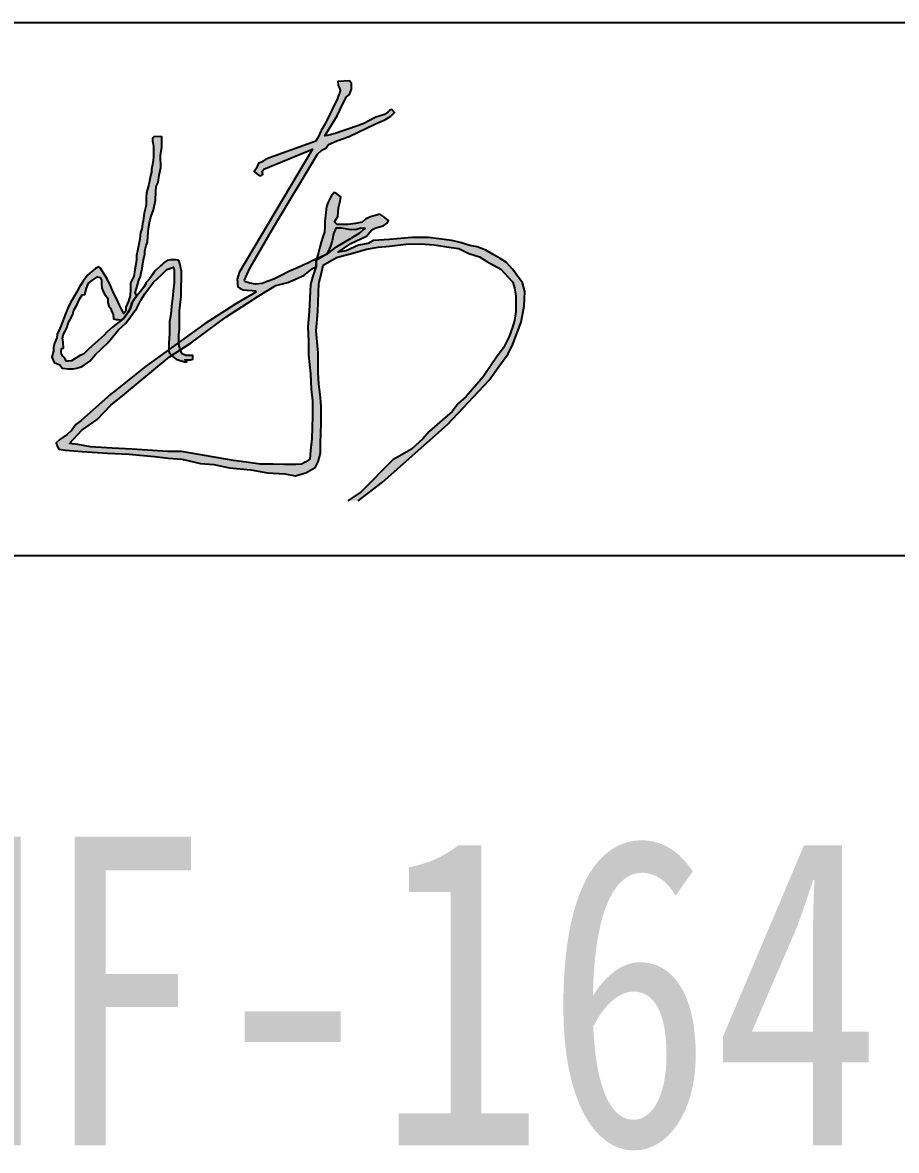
# Model space of a CAD drawing. Extents: x -266287 to 275962, y -324567 to 363765.
# Drawn here: x -76086 to -74106, y -313915 to -311359 of the extents above; entities that cross this region are included whole.
import ezdxf

# ---------------------------------------------------------------- set-up
doc = ezdxf.new("R2010")
doc.units = 0
doc.header["$LTSCALE"] = 1000
doc.linetypes.add('LENGSHUI', pattern=[22, 20, -1, 0, -1])
doc.layers.get('0').update_dxf_attribs({"linetype": 'CONTINUOUS'})
doc.layers.add('00签名', color=7, linetype='LENGSHUI')
doc.layers.add('PUB_TITLE', color=4, linetype='CONTINUOUS')
doc.styles.add('-黑体', font='simhei.ttf', dxfattribs={"width": 0.8})

msp = doc.modelspace()

# ---------------------------------------------------------------- hatches: boundary and pattern name
at = {"layer": '00签名', "linetype": 'Continuous'}
for points in [[(-75325.44689, -312442.79699), (-75270.24624, -312400.39464), (-75123.53584, -312270.12012), (-75028.78197, -312169.68468), (-75004.80276, -312135.23708), (-74986.06949, -312109.7767), (-74974.82953, -312088.06133), (-74956.09627, -312037.88849), (-74949.35103, -312001.94506), (-74947.85489, -311968.24674), (-74953.09769, -311948.77648), (-74975.91078, -311917.83728), (-74989.84758, -311902.5839), (-75003.78123, -311893.96248), (-75019.71079, -311884.67746), (-75036.30042, -311874.73019), (-75056.20609, -311867.43598), (-75072.79886, -311864.11932), (-75094.6973, -311857.48735), (-75113.27655, -311852.8462), (-75143.13976, -311848.8673), (-75166.36776, -311846.21424), (-75204.19261, -311846.21424), (-75254.6247, -311850.85675), (-75291.12314, -311852.8462), (-75303.07032, -311859.47681), (-75324.96875, -311863.45707), (-75352.8392, -311876.0574), (-75370.75839, -311879.3727), (-75342.22159, -311859.47681), (-75307.04956, -311842.89758), (-75294.44233, -311828.9714), (-75285.81434, -311824.32889), (-75269.22471, -311819.68638), (-75259.93351, -311813.71802), (-75257.28068, -311807.74966), (-75267.23508, -311799.12824), (-75276.52628, -311793.15988), (-75297.76151, -311799.12824), (-75309.04233, -311804.43436), (-75316.34076, -311811.06632), (-75331.60397, -311814.38162), (-75348.85681, -311816.37108), (-75373.41122, -311816.37108), (-75379.64412, -311810.31705), (-75372.10995, -311798.60742), (-75370.43778, -311778.53611), (-75366.25423, -311763.48126), (-75365.415, -311753.4456), (-75373.78525, -311746.75517), (-75380.4802, -311744.24625), (-75387.17514, -311752.6093), (-75393.87008, -311765.99018), (-75397.21755, -311776.02719), (-75398.89286, -311789.40807), (-75401.40111, -311808.64444), (-75401.40111, -311820.3527), (-75402.24033, -311833.73494), (-75405.5878, -311844.6069), (-75409.77136, -311856.31517), (-75412.28275, -311868.02479), (-75415.63022, -311879.73306), (-75420.64985, -311898.13313), (-75420.64985, -311910.6777), (-75424.83655, -311922.38732), (-75429.0201, -311935.7682), (-75434.04288, -311952.49565), (-75436.65485, -312013.71452), (-75439.65972, -312048.25867), (-75438.15729, -312081.3029), (-75438.15729, -312112.84315), (-75433.64999, -312154.89908), (-75432.14441, -312189.44323), (-75429.13954, -312216.47967), (-75429.13954, -312251.02381), (-75430.64198, -312302.09144), (-75433.64999, -312329.12652), (-75435.21528, -312348.72325), (-75444.1073, -312354.64945), (-75454.48289, -312359.83318), (-75467.08384, -312360.5743), (-75493.02438, -312360.5743), (-75518.22314, -312359.83318), (-75547.86948, -312359.83318), (-75579.73804, -312355.38921), (-75608.64259, -312351.68635), (-75726.46729, -312331.0099), (-75757.31118, -312331.0099), (-75791.89543, -312329.14148), (-75837.69449, -312325.40598), (-75883.49356, -312323.53756), (-75932.09633, -312320.73491), (-75961.07317, -312315.13099), (-75979.76558, -312313.26257), (-75951.7254, -312282.43896), (-75917.14429, -312258.15212), (-75886.29726, -312226.3943), (-75855.45338, -312201.17461), (-75753.33507, -312116.29036), (-75704.50914, -312084.92145), (-75625.43338, -312026.85335), (-75551.02208, -311978.20489), (-75533.49264, -311967.82519), (-75512.71946, -311954.84955), (-75485.4525, -311948.36172), (-75449.09865, -311932.14285), (-75434.16547, -311919.81586), (-75426.3767, -311914.62533), (-75420.59642, -311911.90836), (-75420.59642, -311897.54431), (-75391.27383, -311880.30692), (-75374.60248, -311867.09194), (-75341.82869, -311847.55777), (-75322.85654, -311836.06707), (-75314.8069, -311829.1713), (-75309.63325, -311825.72409), (-75319.40849, -311824.57502), (-75329.75579, -311828.02223), (-75341.25349, -311828.59745), (-75363.67683, -311825.15024), (-75376.32493, -311825.15024), (-75381.50173, -311837.79), (-75384.37458, -311853.87833), (-75388.40097, -311865.36902), (-75393.57463, -311878.00878), (-75397.59788, -311884.32934), (-75430.36852, -311898.69338), (-75439.56857, -311903.86487), (-75450.49107, -311908.46115), (-75461.99191, -311914.20649), (-75482.68966, -311923.39905), (-75501.6618, -311933.16682), (-75516.6107, -311940.63644), (-75532.13479, -311945.80658), (-75543.63249, -311950.40421), (-75558.58139, -311951.55328), (-75571.22949, -311949.25514), (-75582.72719, -311945.80658), (-75583.30239, -311942.35937), (-75571.22949, -311915.35556), (-75516.80872, -311821.69351), (-75418.29562, -311657.12505), (-75407.79116, -311648.2915), (-75398.80171, -311643.79993), (-75393.02457, -311635.45728), (-75374.40132, -311627.11463), (-75346.15054, -311616.8478), (-75286.43354, -311588.61334), (-75265.24232, -311579.6302), (-75251.75814, -311571.28755), (-75243.40989, -311562.30441), (-75249.19017, -311555.8873), (-75253.6849, -311557.16964), (-75258.17962, -311561.66257), (-75265.88352, -311567.43783), (-75285.78919, -311573.21309), (-75299.91772, -311580.91253), (-75314.68431, -311588.61334), (-75329.45405, -311593.74675), (-75349.35972, -311600.16386), (-75360.27593, -311604.01358), (-75375.68687, -311609.14836), (-75388.52984, -311612.99808), (-75396.23374, -311614.92362), (-75401.36968, -311615.56411), (-75373.1189, -311570.00386), (-75361.55834, -311544.33678), (-75352.56889, -311527.01099), (-75345.50619, -311521.87758), (-75341.01147, -311509.68521), (-75341.01147, -311496.85099), (-75345.08501, -311490.86903), (-75372.2231, -311492.76193), (-75370.96269, -311501.59141), (-75367.80695, -311507.26876), (-75366.5434, -311512.94476), (-75368.43559, -311519.88269), (-75370.96269, -311525.55868), (-75372.85488, -311531.23603), (-75400.62475, -311588.63238), (-75409.46018, -311603.1392), (-75416.40344, -311618.90661), (-75421.45136, -311627.73744), (-75535.05794, -311668.73405), (-75545.15693, -311675.04101), (-75551.46841, -311677.56353), (-75555.88455, -311688.91687), (-75561.14621, -311696.57824), (-75556.27116, -311701.00726), (-75552.28249, -311704.1077), (-75546.07788, -311706.32289), (-75541.64601, -311703.22244), (-75542.97557, -311696.13493), (-75539.87327, -311690.82066), (-75429.07039, -311645.64252), (-75595.42872, -311925.13829), (-75600.07746, -311940.52222), (-75599.08736, -311947.44791), (-75599.08736, -311952.89001), (-75598.59074, -311957.83577), (-75593.14678, -311961.29929), (-75586.2161, -311964.26647), (-75577.30837, -311965.25644), (-75565.92068, -311966.24505), (-75559.48662, -311966.74003), (-75558.00305, -311969.70857), (-75602.85602, -311996.09501), (-75675.07654, -312042.12713), (-75807.51067, -312138.27362), (-75887.33136, -312202.08843), (-75953.75903, -312261.15466), (-75966.02366, -312270.06845), (-75974.94396, -312282.32473), (-75984.97695, -312292.35223), (-76001.70173, -312303.4948), (-76010.62204, -312311.29487), (-76007.27771, -312320.20729), (-76003.93024, -312325.77858), (-75989.4371, -312328.00737), (-75951.53052, -312331.34987), (-75893.55169, -312334.69236), (-75844.4963, -312336.92115), (-75812.16256, -312340.26365), (-75787.6333, -312342.49244), (-75756.41537, -312345.83494), (-75725.19745, -312348.06236), (-75708.47267, -312352.51993), (-75682.83073, -312358.09122), (-75652.72549, -312360.31865), (-75617.04741, -312368.11872), (-75569.10471, -312372.57493), (-75531.19813, -312379.26129), (-75492.17573, -312381.48872), (-75468.76229, -312385.94629), (-75444.23303, -312379.26129), (-75423.04809, -312367.005), (-75416.35943, -312354.74872), (-75410.78346, -312334.69236), (-75410.78346, -312312.40858), (-75409.67078, -312267.83966), (-75409.67078, -312229.95709), (-75410.78346, -312207.67331), (-75415.24361, -312178.70317), (-75416.35943, -312151.96318), (-75416.35943, -312124.10811), (-75416.35943, -312107.39425), (-75420.81958, -312057.2554), (-75417.47526, -312013.80155), (-75415.24361, -311950.29135), (-75408.55495, -311926.89249), (-75405.21062, -311909.06492), (-75375.10538, -311891.23871), (-75332.73866, -311880.09614), (-75307.09671, -311872.29607), (-75280.3358, -311867.83986), (-75254.69385, -311865.61107), (-75217.89996, -311861.15486), (-75184.45353, -311860.03978), (-75153.23561, -311862.26857), (-75115.32589, -311868.95357), (-75097.48843, -311871.18236), (-75075.18767, -311882.32493), (-75050.6584, -311890.12364), (-75033.93676, -311900.1525), (-75002.71884, -311917.97871), (-74985.99406, -311935.80627), (-74974.84525, -311946.94885), (-74971.50092, -311960.31884), (-74968.15345, -311979.26013), (-74968.15345, -312000.43019), (-74968.15345, -312013.80155), (-74971.50092, -312033.85655), (-74977.07375, -312051.68412), (-74983.76241, -312070.6254), (-74996.02704, -312096.25168), (-75010.52332, -312115.19432), (-75042.74077, -312162.01923), (-75080.7825, -312206.04014), (-75098.80541, -312222.04823), (-75112.82079, -312240.05666), (-75146.85813, -312270.07116), (-75164.8779, -312286.07926), (-75178.89642, -312302.08736), (-75204.92497, -312326.0995), (-75246.97424, -312350.11029), (-75319.05646, -312422.14536), (-75348.81411, -312442.79699)], [(-75788.47252, -311616.96203), (-75791.82314, -311620.98173), (-75791.82314, -311627.01128), (-75790.48415, -311634.38164), (-75789.81151, -311640.4112), (-75789.81151, -311648.4506), (-75789.81151, -311654.48016), (-75789.81151, -311661.85052), (-75790.48415, -311672.57018), (-75792.49577, -311683.95888), (-75793.83476, -311691.99828), (-75794.50426, -311698.0292), (-75796.51588, -311706.0686), (-75797.85801, -311714.108), (-75800.53913, -311726.16711), (-75803.22025, -311736.21637), (-75805.23188, -311744.92617), (-75806.57401, -311754.30639), (-75806.57401, -311764.35564), (-75806.57401, -311773.06545), (-75808.58564, -311781.77526), (-75810.59412, -311791.15411), (-75812.60575, -311801.87377), (-75813.27838, -311807.90332), (-75814.61737, -311815.27368), (-75815.9595, -311825.99334), (-75819.31012, -311834.70179), (-75819.98276, -311841.40175), (-75820.65225, -311850.11155), (-75821.99124, -311857.48192), (-75825.90448, -311876.29401), (-75828.31214, -311887.12246), (-75828.31214, -311895.54398), (-75829.51598, -311906.37379), (-75831.92364, -311919.6078), (-75834.33445, -311934.04664), (-75841.55744, -311948.48411), (-75841.55744, -311964.12641), (-75842.76128, -311977.36042), (-75846.37277, -311990.59579), (-75852.39194, -312003.83117), (-75852.39194, -312012.25269), (-75857.20727, -312018.26864), (-75862.02574, -312008.64366), (-75866.84107, -311999.01732), (-75872.86023, -311985.7833), (-75881.28706, -311970.141), (-75886.10239, -311956.90699), (-75894.53236, -311940.06259), (-75905.36685, -311923.21819), (-75910.18218, -311914.79531), (-75913.79368, -311912.38974), (-75921.01981, -311915.99877), (-75929.44664, -311923.21819), (-75939.0773, -311931.63971), (-75948.7111, -311944.87508), (-75957.13793, -311958.11045), (-75963.15709, -311968.9389), (-75971.58392, -311983.37638), (-75977.60622, -311993.00272), (-75983.62539, -312006.23673), (-75990.84838, -312023.08113), (-75995.66371, -312037.51997), (-76001.68287, -312051.95745), (-76007.70518, -312065.19282), (-76008.90901, -312073.61434), (-76013.72434, -312085.64625), (-76016.132, -312095.27259), (-76016.132, -312103.69411), (-76019.7435, -312116.92949), (-76014.92817, -312128.9614), (-76001.68287, -312134.97735), (-75996.86754, -312142.19677), (-75983.62539, -312143.39887), (-75972.78775, -312143.39887), (-75963.15709, -312142.19677), (-75951.11877, -312138.58638), (-75934.26197, -312126.55447), (-75921.01981, -312110.91353), (-75893.32852, -312084.44415), (-75869.24873, -312055.56784), (-75852.39194, -312039.92554), (-75827.10831, -312006.23673), (-75818.68149, -311988.18887), (-75809.05083, -311973.75139), (-75789.78636, -311947.28065), (-75771.72573, -311930.43625), (-75759.68741, -311918.40434), (-75744.03445, -311913.59184), (-75742.83061, -311919.6078), (-75742.83061, -311934.04664), (-75742.83061, -311949.68757), (-75745.23828, -311967.73544), (-75746.44211, -311984.57984), (-75748.85292, -312001.42424), (-75750.05675, -312020.67557), (-75753.66825, -312036.31651), (-75753.66825, -312048.34842), (-75753.66825, -312063.98936), (-75754.87208, -312084.44415), (-75754.87208, -312097.67816), (-75754.87208, -312103.69411), (-75753.66825, -312108.50661), (-75744.03445, -312116.92949), (-75738.01528, -312121.74198), (-75727.18079, -312125.35101), (-75718.75082, -312127.75793), (-75716.34316, -312127.75793), (-75713.93549, -312127.75793), (-75718.75082, -312122.94544), (-75713.93549, -312122.94544), (-75705.50867, -312122.94544), (-75700.69334, -312121.74198), (-75700.69334, -312113.32046), (-75709.12016, -312113.32046), (-75716.34316, -312113.32046), (-75724.77313, -312109.71007), (-75729.58846, -312097.67816), (-75731.99612, -312088.05318), (-75731.99612, -312078.42819), (-75731.99612, -312066.39628), (-75730.79229, -312055.56784), (-75730.79229, -312035.11304), (-75730.79229, -312021.87767), (-75730.79229, -312012.25269), (-75727.18079, -311979.76735), (-75727.18079, -311965.32851), (-75725.97696, -311932.84317), (-75725.97696, -311922.01473), (-75729.58846, -311905.17032), (-75731.99612, -311897.95091), (-75738.01528, -311896.74744), (-75742.83061, -311896.74744), (-75751.26058, -311896.74744), (-75758.48358, -311897.95091), (-75765.70657, -311902.7634), (-75770.5219, -311907.57589), (-75774.1334, -311909.98282), (-75784.97103, -311920.81126), (-75788.58253, -311925.62375), (-75790.9902, -311929.23414), (-75798.21319, -311938.85913), (-75806.64316, -311948.48411), (-75806.64316, -311950.89104), (-75812.66232, -311959.31256), (-75818.68149, -311967.73544), (-75823.49681, -311973.75139), (-75827.10831, -311978.56389), (-75833.12747, -311985.7833), (-75837.94595, -311993.00272), (-75841.55744, -312006.23673), (-75846.37277, -312014.65961), (-75857.20727, -312029.09709), (-75865.63724, -312036.31651), (-75874.06406, -312042.33246), (-75882.49089, -312049.55188), (-75895.73619, -312060.38033), (-75901.75535, -312067.59974), (-75914.99751, -312079.63029), (-75936.66964, -312098.88162), (-75947.50727, -312109.71007), (-75957.13793, -312114.52256), (-75969.17625, -312121.74198), (-75975.19856, -312125.35101), (-75982.42155, -312126.55447), (-75987.23688, -312126.55447), (-75990.84838, -312119.33641), (-75995.66371, -312114.52256), (-75998.07138, -312109.71007), (-75999.27521, -312104.89758), (-75998.07138, -312097.67816), (-75993.25605, -312096.47606), (-75994.45988, -312083.24068), (-75995.66371, -312074.8178), (-75994.45988, -312066.39628), (-75989.64455, -312057.9734), (-75986.03305, -312050.75398), (-75982.42155, -312038.72343), (-75976.40239, -312027.89363), (-75972.78775, -312019.47211), (-75970.38009, -312011.04923), (-75963.15709, -311999.01732), (-75957.13793, -311985.7833), (-75951.11877, -311976.15696), (-75945.09646, -311974.95486), (-75941.48496, -311960.51602), (-75936.66964, -311949.68757), (-75928.24281, -311942.46816), (-75916.20134, -311935.2501), (-75910.18218, -311936.4522), (-75907.77451, -311942.46816), (-75907.77451, -311952.0945), (-75906.57068, -311960.51602), (-75902.95918, -311970.141), (-75898.14385, -311977.36042), (-75893.32852, -311983.37638), (-75893.32852, -311993.00272), (-75890.92086, -312001.42424), (-75887.30622, -312006.23673), (-75884.89855, -312012.25269), (-75881.28706, -312020.67557), (-75880.08323, -312030.30055), (-75874.06406, -312031.50402), (-75870.45257, -312031.50402), (-75862.95926, -312033.43228), (-75857.20727, -312029.09709), (-75847.38802, -312015.58839), (-75841.55744, -312006.23673), (-75840.19331, -312001.20531), (-75838.54629, -311992.9864), (-75833.12747, -311985.7833), (-75827.10831, -311978.56389), (-75831.55589, -311971.20712), (-75828.6799, -311963.60559), (-75827.85639, -311961.7562), (-75822.51615, -311943.08553), (-75818.76635, -311934.77007), (-75817.87369, -311925.85629), (-75815.22086, -311916.57942), (-75814.55765, -311909.28929), (-75812.56803, -311896.69985), (-75809.25513, -311884.10904), (-75809.01625, -311876.26138), (-75806.09625, -311863.91398), (-75803.31141, -311856.37908), (-75802.5099, -311843.42112), (-75801.29664, -311825.79616), (-75797.9806, -311807.90468), (-75794.66456, -311797.30197), (-75789.31803, -311783.33228), (-75785.22877, -311761.42382), (-75784.39269, -311742.20376), (-75783.55661, -311730.50366), (-75779.3762, -311721.3111), (-75776.86795, -311704.59861), (-75772.68754, -311687.04845), (-75773.52363, -311660.30709), (-75771.01538, -311641.08568), (-75771.01538, -311625.20813), (-75771.01538, -311617.68683)]]:
    msp.add_hatch(color=256, dxfattribs=at).paths.add_polyline_path(points)

# ---------------------------------------------------------------- linework, layer by layer
msp.add_lwpolyline([(-75325.44689, -312442.79699), (-75270.24624, -312400.39464), (-75123.53584, -312270.12012), (-75028.78197, -312169.68468), (-75004.80276, -312135.23708), (-74986.06949, -312109.7767), (-74974.82953, -312088.06133), (-74956.09627, -312037.88849), (-74949.35103, -312001.94506), (-74947.85489, -311968.24674), (-74953.09769, -311948.77648), (-74975.91078, -311917.83728), (-74989.84758, -311902.5839), (-75003.78123, -311893.96248), (-75019.71079, -311884.67746), (-75036.30042, -311874.73019), (-75056.20609, -311867.43598), (-75072.79886, -311864.11932), (-75094.6973, -311857.48735), (-75113.27655, -311852.8462), (-75143.13976, -311848.8673), (-75166.36776, -311846.21424), (-75204.19261, -311846.21424), (-75254.6247, -311850.85675), (-75291.12314, -311852.8462), (-75303.07032, -311859.47681), (-75324.96875, -311863.45707), (-75352.8392, -311876.0574), (-75370.75839, -311879.3727), (-75342.22159, -311859.47681), (-75307.04956, -311842.89758), (-75294.44233, -311828.9714), (-75285.81434, -311824.32889), (-75269.22471, -311819.68638), (-75259.93351, -311813.71802), (-75257.28068, -311807.74966), (-75267.23508, -311799.12824), (-75276.52628, -311793.15988), (-75297.76151, -311799.12824), (-75309.04233, -311804.43436), (-75316.34076, -311811.06632), (-75331.60397, -311814.38162), (-75348.85681, -311816.37108), (-75373.41122, -311816.37108), (-75379.64412, -311810.31705), (-75372.10995, -311798.60742), (-75370.43778, -311778.53611), (-75366.25423, -311763.48126), (-75365.415, -311753.4456), (-75373.78525, -311746.75517), (-75380.4802, -311744.24625), (-75387.17514, -311752.6093), (-75393.87008, -311765.99018), (-75397.21755, -311776.02719), (-75398.89286, -311789.40807), (-75401.40111, -311808.64444), (-75401.40111, -311820.3527), (-75402.24033, -311833.73494), (-75405.5878, -311844.6069), (-75409.77136, -311856.31517), (-75412.28275, -311868.02479), (-75415.63022, -311879.73306), (-75420.64985, -311898.13313), (-75420.64985, -311910.6777), (-75424.83655, -311922.38732), (-75429.0201, -311935.7682), (-75434.04288, -311952.49565), (-75436.65485, -312013.71452), (-75439.65972, -312048.25867), (-75438.15729, -312081.3029), (-75438.15729, -312112.84315), (-75433.64999, -312154.89908), (-75432.14441, -312189.44323), (-75429.13954, -312216.47967), (-75429.13954, -312251.02381), (-75430.64198, -312302.09144), (-75433.64999, -312329.12652), (-75435.21528, -312348.72325), (-75444.1073, -312354.64945), (-75454.48289, -312359.83318), (-75467.08384, -312360.5743), (-75493.02438, -312360.5743), (-75518.22314, -312359.83318), (-75547.86948, -312359.83318), (-75579.73804, -312355.38921), (-75608.64259, -312351.68635), (-75726.46729, -312331.0099), (-75757.31118, -312331.0099), (-75791.89543, -312329.14148), (-75837.69449, -312325.40598), (-75883.49356, -312323.53756), (-75932.09633, -312320.73491), (-75961.07317, -312315.13099), (-75979.76558, -312313.26257), (-75951.7254, -312282.43896), (-75917.14429, -312258.15212), (-75886.29726, -312226.3943), (-75855.45338, -312201.17461), (-75753.33507, -312116.29036), (-75704.50914, -312084.92145), (-75625.43338, -312026.85335), (-75551.02208, -311978.20489), (-75533.49264, -311967.82519), (-75512.71946, -311954.84955), (-75485.4525, -311948.36172), (-75449.09865, -311932.14285), (-75434.16547, -311919.81586), (-75426.3767, -311914.62533), (-75420.59642, -311911.90836), (-75420.59642, -311897.54431), (-75391.27383, -311880.30692), (-75374.60248, -311867.09194), (-75341.82869, -311847.55777), (-75322.85654, -311836.06707), (-75314.8069, -311829.1713), (-75309.63325, -311825.72409), (-75319.40849, -311824.57502), (-75329.75579, -311828.02223), (-75341.25349, -311828.59745), (-75363.67683, -311825.15024), (-75376.32493, -311825.15024), (-75381.50173, -311837.79), (-75384.37458, -311853.87833), (-75388.40097, -311865.36902), (-75393.57463, -311878.00878), (-75397.59788, -311884.32934), (-75430.36852, -311898.69338), (-75439.56857, -311903.86487), (-75450.49107, -311908.46115), (-75461.99191, -311914.20649), (-75482.68966, -311923.39905), (-75501.6618, -311933.16682), (-75516.6107, -311940.63644), (-75532.13479, -311945.80658), (-75543.63249, -311950.40421), (-75558.58139, -311951.55328), (-75571.22949, -311949.25514), (-75582.72719, -311945.80658), (-75583.30239, -311942.35937), (-75571.22949, -311915.35556), (-75516.80872, -311821.69351), (-75418.29562, -311657.12505), (-75407.79116, -311648.2915), (-75398.80171, -311643.79993), (-75393.02457, -311635.45728), (-75374.40132, -311627.11463), (-75346.15054, -311616.8478), (-75286.43354, -311588.61334), (-75265.24232, -311579.6302), (-75251.75814, -311571.28755), (-75243.40989, -311562.30441), (-75249.19017, -311555.8873), (-75253.6849, -311557.16964), (-75258.17962, -311561.66257), (-75265.88352, -311567.43783), (-75285.78919, -311573.21309), (-75299.91772, -311580.91253), (-75314.68431, -311588.61334), (-75329.45405, -311593.74675), (-75349.35972, -311600.16386), (-75360.27593, -311604.01358), (-75375.68687, -311609.14836), (-75388.52984, -311612.99808), (-75396.23374, -311614.92362), (-75401.36968, -311615.56411), (-75373.1189, -311570.00386), (-75361.55834, -311544.33678), (-75352.56889, -311527.01099), (-75345.50619, -311521.87758), (-75341.01147, -311509.68521), (-75341.01147, -311496.85099), (-75345.08501, -311490.86903), (-75372.2231, -311492.76193), (-75370.96269, -311501.59141), (-75367.80695, -311507.26876), (-75366.5434, -311512.94476), (-75368.43559, -311519.88269), (-75370.96269, -311525.55868), (-75372.85488, -311531.23603), (-75400.62475, -311588.63238), (-75409.46018, -311603.1392), (-75416.40344, -311618.90661), (-75421.45136, -311627.73744), (-75535.05794, -311668.73405), (-75545.15693, -311675.04101), (-75551.46841, -311677.56353), (-75555.88455, -311688.91687), (-75561.14621, -311696.57824), (-75556.27116, -311701.00726), (-75552.28249, -311704.1077), (-75546.07788, -311706.32289), (-75541.64601, -311703.22244), (-75542.97557, -311696.13493), (-75539.87327, -311690.82066), (-75429.07039, -311645.64252), (-75595.42872, -311925.13829), (-75600.07746, -311940.52222), (-75599.08736, -311947.44791), (-75599.08736, -311952.89001), (-75598.59074, -311957.83577), (-75593.14678, -311961.29929), (-75586.2161, -311964.26647), (-75577.30837, -311965.25644), (-75565.92068, -311966.24505), (-75559.48662, -311966.74003), (-75558.00305, -311969.70857), (-75602.85602, -311996.09501), (-75675.07654, -312042.12713), (-75807.51067, -312138.27362), (-75887.33136, -312202.08843), (-75953.75903, -312261.15466), (-75966.02366, -312270.06845), (-75974.94396, -312282.32473), (-75984.97695, -312292.35223), (-76001.70173, -312303.4948), (-76010.62204, -312311.29487), (-76007.27771, -312320.20729), (-76003.93024, -312325.77858), (-75989.4371, -312328.00737), (-75951.53052, -312331.34987), (-75893.55169, -312334.69236), (-75844.4963, -312336.92115), (-75812.16256, -312340.26365), (-75787.6333, -312342.49244), (-75756.41537, -312345.83494), (-75725.19745, -312348.06236), (-75708.47267, -312352.51993), (-75682.83073, -312358.09122), (-75652.72549, -312360.31865), (-75617.04741, -312368.11872), (-75569.10471, -312372.57493), (-75531.19813, -312379.26129), (-75492.17573, -312381.48872), (-75468.76229, -312385.94629), (-75444.23303, -312379.26129), (-75423.04809, -312367.005), (-75416.35943, -312354.74872), (-75410.78346, -312334.69236), (-75410.78346, -312312.40858), (-75409.67078, -312267.83966), (-75409.67078, -312229.95709), (-75410.78346, -312207.67331), (-75415.24361, -312178.70317), (-75416.35943, -312151.96318), (-75416.35943, -312124.10811), (-75416.35943, -312107.39425), (-75420.81958, -312057.2554), (-75417.47526, -312013.80155), (-75415.24361, -311950.29135), (-75408.55495, -311926.89249), (-75405.21062, -311909.06492), (-75375.10538, -311891.23871), (-75332.73866, -311880.09614), (-75307.09671, -311872.29607), (-75280.3358, -311867.83986), (-75254.69385, -311865.61107), (-75217.89996, -311861.15486), (-75184.45353, -311860.03978), (-75153.23561, -311862.26857), (-75115.32589, -311868.95357), (-75097.48843, -311871.18236), (-75075.18767, -311882.32493), (-75050.6584, -311890.12364), (-75033.93676, -311900.1525), (-75002.71884, -311917.97871), (-74985.99406, -311935.80627), (-74974.84525, -311946.94885), (-74971.50092, -311960.31884), (-74968.15345, -311979.26013), (-74968.15345, -312000.43019), (-74968.15345, -312013.80155), (-74971.50092, -312033.85655), (-74977.07375, -312051.68412), (-74983.76241, -312070.6254), (-74996.02704, -312096.25168), (-75010.52332, -312115.19432), (-75042.74077, -312162.01923), (-75080.7825, -312206.04014), (-75098.80541, -312222.04823), (-75112.82079, -312240.05666), (-75146.85813, -312270.07116), (-75164.8779, -312286.07926), (-75178.89642, -312302.08736), (-75204.92497, -312326.0995), (-75246.97424, -312350.11029), (-75319.05646, -312422.14536), (-75348.81411, -312442.79699)], dxfattribs=at)
msp.add_lwpolyline([(-75788.47252, -311616.96203), (-75791.82314, -311620.98173), (-75791.82314, -311627.01128), (-75790.48415, -311634.38164), (-75789.81151, -311640.4112), (-75789.81151, -311648.4506), (-75789.81151, -311654.48016), (-75789.81151, -311661.85052), (-75790.48415, -311672.57018), (-75792.49577, -311683.95888), (-75793.83476, -311691.99828), (-75794.50426, -311698.0292), (-75796.51588, -311706.0686), (-75797.85801, -311714.108), (-75800.53913, -311726.16711), (-75803.22025, -311736.21637), (-75805.23188, -311744.92617), (-75806.57401, -311754.30639), (-75806.57401, -311764.35564), (-75806.57401, -311773.06545), (-75808.58564, -311781.77526), (-75810.59412, -311791.15411), (-75812.60575, -311801.87377), (-75813.27838, -311807.90332), (-75814.61737, -311815.27368), (-75815.9595, -311825.99334), (-75819.31012, -311834.70179), (-75819.98276, -311841.40175), (-75820.65225, -311850.11155), (-75821.99124, -311857.48192), (-75825.90448, -311876.29401), (-75828.31214, -311887.12246), (-75828.31214, -311895.54398), (-75829.51598, -311906.37379), (-75831.92364, -311919.6078), (-75834.33445, -311934.04664), (-75841.55744, -311948.48411), (-75841.55744, -311964.12641), (-75842.76128, -311977.36042), (-75846.37277, -311990.59579), (-75852.39194, -312003.83117), (-75852.39194, -312012.25269), (-75857.20727, -312018.26864), (-75862.02574, -312008.64366), (-75866.84107, -311999.01732), (-75872.86023, -311985.7833), (-75881.28706, -311970.141), (-75886.10239, -311956.90699), (-75894.53236, -311940.06259), (-75905.36685, -311923.21819), (-75910.18218, -311914.79531), (-75913.79368, -311912.38974), (-75921.01981, -311915.99877), (-75929.44664, -311923.21819), (-75939.0773, -311931.63971), (-75948.7111, -311944.87508), (-75957.13793, -311958.11045), (-75963.15709, -311968.9389), (-75971.58392, -311983.37638), (-75977.60622, -311993.00272), (-75983.62539, -312006.23673), (-75990.84838, -312023.08113), (-75995.66371, -312037.51997), (-76001.68287, -312051.95745), (-76007.70518, -312065.19282), (-76008.90901, -312073.61434), (-76013.72434, -312085.64625), (-76016.132, -312095.27259), (-76016.132, -312103.69411), (-76019.7435, -312116.92949), (-76014.92817, -312128.9614), (-76001.68287, -312134.97735), (-75996.86754, -312142.19677), (-75983.62539, -312143.39887), (-75972.78775, -312143.39887), (-75963.15709, -312142.19677), (-75951.11877, -312138.58638), (-75934.26197, -312126.55447), (-75921.01981, -312110.91353), (-75893.32852, -312084.44415), (-75869.24873, -312055.56784), (-75852.39194, -312039.92554), (-75827.10831, -312006.23673), (-75818.68149, -311988.18887), (-75809.05083, -311973.75139), (-75789.78636, -311947.28065), (-75771.72573, -311930.43625), (-75759.68741, -311918.40434), (-75744.03445, -311913.59184), (-75742.83061, -311919.6078), (-75742.83061, -311934.04664), (-75742.83061, -311949.68757), (-75745.23828, -311967.73544), (-75746.44211, -311984.57984), (-75748.85292, -312001.42424), (-75750.05675, -312020.67557), (-75753.66825, -312036.31651), (-75753.66825, -312048.34842), (-75753.66825, -312063.98936), (-75754.87208, -312084.44415), (-75754.87208, -312097.67816), (-75754.87208, -312103.69411), (-75753.66825, -312108.50661), (-75744.03445, -312116.92949), (-75738.01528, -312121.74198), (-75727.18079, -312125.35101), (-75718.75082, -312127.75793), (-75716.34316, -312127.75793), (-75713.93549, -312127.75793), (-75718.75082, -312122.94544), (-75713.93549, -312122.94544), (-75705.50867, -312122.94544), (-75700.69334, -312121.74198), (-75700.69334, -312121.74198), (-75700.69334, -312113.32046), (-75709.12016, -312113.32046), (-75716.34316, -312113.32046), (-75724.77313, -312109.71007), (-75729.58846, -312097.67816), (-75731.99612, -312088.05318), (-75731.99612, -312078.42819), (-75731.99612, -312066.39628), (-75730.79229, -312055.56784), (-75730.79229, -312035.11304), (-75730.79229, -312021.87767), (-75730.79229, -312012.25269), (-75727.18079, -311979.76735), (-75727.18079, -311965.32851), (-75725.97696, -311932.84317), (-75725.97696, -311922.01473), (-75729.58846, -311905.17032), (-75731.99612, -311897.95091), (-75738.01528, -311896.74744), (-75742.83061, -311896.74744), (-75751.26058, -311896.74744), (-75758.48358, -311897.95091), (-75765.70657, -311902.7634), (-75770.5219, -311907.57589), (-75774.1334, -311909.98282), (-75784.97103, -311920.81126), (-75788.58253, -311925.62375), (-75790.9902, -311929.23414), (-75798.21319, -311938.85913), (-75806.64316, -311948.48411), (-75806.64316, -311950.89104), (-75812.66232, -311959.31256), (-75818.68149, -311967.73544), (-75823.49681, -311973.75139), (-75827.10831, -311978.56389), (-75833.12747, -311985.7833), (-75837.94595, -311993.00272), (-75841.55744, -312006.23673), (-75846.37277, -312014.65961), (-75857.20727, -312029.09709), (-75865.63724, -312036.31651), (-75874.06406, -312042.33246), (-75882.49089, -312049.55188), (-75895.73619, -312060.38033), (-75901.75535, -312067.59974), (-75914.99751, -312079.63029), (-75936.66964, -312098.88162), (-75947.50727, -312109.71007), (-75957.13793, -312114.52256), (-75969.17625, -312121.74198), (-75975.19856, -312125.35101), (-75982.42155, -312126.55447), (-75987.23688, -312126.55447), (-75990.84838, -312119.33641), (-75995.66371, -312114.52256), (-75998.07138, -312109.71007), (-75999.27521, -312104.89758), (-75998.07138, -312097.67816), (-75993.25605, -312096.47606), (-75994.45988, -312083.24068), (-75995.66371, -312074.8178), (-75994.45988, -312066.39628), (-75989.64455, -312057.9734), (-75986.03305, -312050.75398), (-75982.42155, -312038.72343), (-75976.40239, -312027.89363), (-75972.78775, -312019.47211), (-75970.38009, -312011.04923), (-75963.15709, -311999.01732), (-75957.13793, -311985.7833), (-75951.11877, -311976.15696), (-75945.09646, -311974.95486), (-75941.48496, -311960.51602), (-75936.66964, -311949.68757), (-75928.24281, -311942.46816), (-75916.20134, -311935.2501), (-75910.18218, -311936.4522), (-75907.77451, -311942.46816), (-75907.77451, -311952.0945), (-75906.57068, -311960.51602), (-75902.95918, -311970.141), (-75898.14385, -311977.36042), (-75893.32852, -311983.37638), (-75893.32852, -311993.00272), (-75890.92086, -312001.42424), (-75887.30622, -312006.23673), (-75884.89855, -312012.25269), (-75881.28706, -312020.67557), (-75880.08323, -312030.30055), (-75874.06406, -312031.50402), (-75870.45257, -312031.50402), (-75862.95926, -312033.43228), (-75857.20727, -312029.09709), (-75847.38802, -312015.58839), (-75841.55744, -312006.23673), (-75840.19331, -312001.20531), (-75838.54629, -311992.9864), (-75833.12747, -311985.7833), (-75827.10831, -311978.56389), (-75831.55589, -311971.20712), (-75828.6799, -311963.60559), (-75827.85639, -311961.7562), (-75822.51615, -311943.08553), (-75818.76635, -311934.77007), (-75817.87369, -311925.85629), (-75815.22086, -311916.57942), (-75814.55765, -311909.28929), (-75812.56803, -311896.69985), (-75809.25513, -311884.10904), (-75809.01625, -311876.26138), (-75806.09625, -311863.91398), (-75803.31141, -311856.37908), (-75802.5099, -311843.42112), (-75801.29664, -311825.79616), (-75797.9806, -311807.90468), (-75794.66456, -311797.30197), (-75789.31803, -311783.33228), (-75785.22877, -311761.42382), (-75784.39269, -311742.20376), (-75783.55661, -311730.50366), (-75779.3762, -311721.3111), (-75776.86795, -311704.59861), (-75772.68754, -311687.04845), (-75773.52363, -311660.30709), (-75771.01538, -311641.08568), (-75771.01538, -311625.20813), (-75771.01538, -311617.68683)], close=True, dxfattribs=at)
at = {"layer": 'PUB_TITLE'}
for p, q in [((-77974.04313, -311358.80748), (-73764.58828, -311358.80748)), ((-82183.49798, -312566.69496), (-73764.58828, -312566.69496))]:
    msp.add_line(p, q, dxfattribs=at)

# ---------------------------------------------------------------- texts
at = {"style": '-黑体', "width": 0.8}
msp.add_text('2020HF-164', height=700, dxfattribs=at).set_placement((-77950.32454, -313903.85902, -0.28634))

doc.saveas('drawing.dxf')
